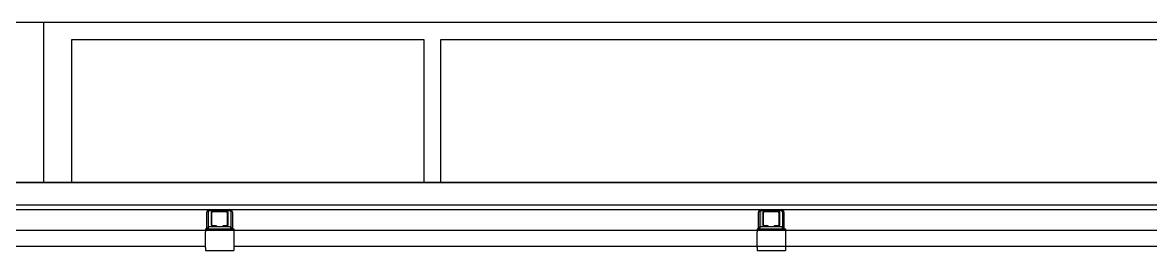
# Model space of a CAD drawing. Extents: x -1899985 to 1774885, y 556286 to 2175695.
# Drawn here: x -1084244 to -1082078, y 580100 to 580537 of the extents above; entities that cross this region are included whole.
import ezdxf

# ---------------------------------------------------------------- set-up
doc = ezdxf.new("R2010")
doc.units = 0
doc.header["$LTSCALE"] = 10
doc.header["$MEASUREMENT"] = 0
for name, color, linetype in [('20剖面图$0$A-LIN-V', 9, 'Continuous'), ('20剖面图$0$S-SB', 21, 'Continuous'), ('A-LIN-V', 9, 'Continuous')]:
    doc.layers.add(name, color=color, linetype=linetype)

# ---------------------------------------------------------------- blocks, each defined once
blk = doc.blocks.new('20剖面图$0$11')
at = {"layer": '20剖面图$0$A-LIN-V'}
h = blk.add_hatch(color=1, dxfattribs=at)
h.dxf.hatch_style = 1
h.paths.add_polyline_path([(1597280.5, -76162.3, -0.414214), (1597277.2, -76159.1), (1597277.2, -76135.2, -0.414214), (1597280.5, -76131.9), (1597274, -76131.9, 0.414214), (1597271.5, -76134.3), (1597271.5, -76164.3), (1597271.9, -76164), (1597271.9, -76162.3)])
h = blk.add_hatch(color=1, dxfattribs=at)
h.dxf.hatch_style = 1
h.paths.add_polyline_path([(1596258.9, -76166.7), (1596256.1, -76164), (1596256.1, -76166.7)])
h.paths.add_polyline_path([(1596212.7, -76166.7), (1596212.7, -76164), (1596209.9, -76166.7)])
h = blk.add_hatch(color=1, dxfattribs=at)
h.dxf.hatch_style = 1
h.paths.add_polyline_path([(1597318.1, -76166.7), (1597315.3, -76164), (1597315.3, -76166.7)])
h.paths.add_polyline_path([(1597271.9, -76166.7), (1597271.9, -76164), (1597269.1, -76166.7)])
at = {"layer": '20剖面图$0$A-LIN-V', "color": 1}
for p, q in [((1595896.1, -75770.7), (1595841.7, -75770.7)), ((1604014.2, -75770.7), (1595896.1, -75770.7)), ((1595896.1, -75770.7), (1595896.1, -76077.3)), ((1595950.4, -76077.3), (1595950.4, -75803.4)), ((1595950.4, -75803.4), (1596626.8, -75803.4)), ((1596626.8, -75803.4), (1596626.8, -76077.3)), ((1596659.4, -76077.3), (1596659.4, -75803.4)), ((1596659.4, -75803.4), (1598257.3, -75803.4)), ((1592562.4, -76077.3), (1605899.7, -76077.3)), ((1598840.1, -76077.3), (1592562.4, -76077.3)), ((1598840.1, -76120.8), (1592345, -76120.8)), ((1594075.6, -76129.5), (1605899.7, -76129.5)), ((1596214.8, -76129.5), (1596253.9, -76129.5)), ((1597274, -76129.5), (1597313.1, -76129.5)), ((1596209.9, -76166.7), (1596209.9, -76134.3)), ((1596212.3, -76134.3), (1596212.3, -76164.3)), ((1596221.3, -76131.9), (1596214.8, -76131.9)), ((1596218, -76135.2), (1596218, -76159.1)), ((1596219.7, -76159.1), (1596219.7, -76135.2)), ((1596247.4, -76131.9), (1596221.3, -76131.9)), ((1596221.3, -76133.5), (1596247.4, -76133.5)), ((1596253.9, -76131.9), (1596247.4, -76131.9)), ((1596249, -76135.2), (1596249, -76159.1)), ((1596250.7, -76159.1), (1596250.7, -76135.2)), ((1596256.4, -76164.2), (1596256.4, -76134.3)), ((1596258.8, -76134.3), (1596258.8, -76166.6)), ((1597269.1, -76166.7), (1597269.1, -76134.3)), ((1597271.5, -76134.3), (1597271.5, -76164.3)), ((1597280.5, -76131.9), (1597274, -76131.9)), ((1597277.2, -76135.2), (1597277.2, -76159.1)), ((1597278.9, -76159.1), (1597278.9, -76135.2)), ((1597306.6, -76131.9), (1597280.5, -76131.9)), ((1597280.5, -76133.5), (1597306.6, -76133.5)), ((1597313.1, -76131.9), (1597306.6, -76131.9)), ((1597308.2, -76135.2), (1597308.2, -76159.1)), ((1597309.9, -76159.1), (1597309.9, -76135.2)), ((1597315.6, -76164.2), (1597315.6, -76134.3)), ((1597318, -76134.3), (1597318, -76166.6)), ((1596207.2, -76169.9), (1594807.2, -76169.9)), ((1596378.3, -76169.9), (1595673.7, -76169.9)), ((1596207.2, -76166.7), (1596209.9, -76166.7)), ((1596207.2, -76166.7), (1596207.2, -76172.1)), ((1596207.2, -76202.6), (1596207.2, -76172.1)), ((1596212.7, -76164), (1596209.9, -76166.7)), ((1596209.9, -76166.7), (1596212.7, -76166.7)), ((1596212.7, -76162.3), (1596221.3, -76162.3)), ((1596212.7, -76166.7), (1596212.7, -76162.3)), ((1596212.7, -76166.7), (1596256.1, -76166.7)), ((1596228.4, -76160.7), (1596221.3, -76160.7)), ((1596221.3, -76162.3), (1596228.4, -76162.3)), ((1596228.4, -76162.3), (1596228.4, -76160.7)), ((1596228.4, -76162.3), (1596240.3, -76162.3)), ((1596247.4, -76160.7), (1596240.3, -76160.7)), ((1596240.3, -76160.7), (1596240.3, -76162.3)), ((1596240.3, -76162.3), (1596247.4, -76162.3)), ((1596247.4, -76162.3), (1596256.1, -76162.3)), ((1596256.1, -76166.7), (1596256.1, -76162.3)), ((1596258.9, -76166.7), (1596256.1, -76164)), ((1596256.1, -76166.7), (1596258.9, -76166.7)), ((1596258.9, -76166.7), (1596261.6, -76166.7)), ((1596261.6, -76166.7), (1596261.6, -76172.1)), ((1597266.4, -76169.9), (1596261.6, -76169.9)), ((1596261.6, -76172.1), (1596261.6, -76202.6)), ((1598008.8, -76169.9), (1596404.4, -76169.9)), ((1597266.4, -76166.7), (1597269.1, -76166.7)), ((1597266.4, -76166.7), (1597266.4, -76172.1)), ((1597266.4, -76202.6), (1597266.4, -76172.1)), ((1597271.9, -76164), (1597269.1, -76166.7)), ((1597269.1, -76166.7), (1597271.9, -76166.7)), ((1597271.9, -76162.3), (1597280.5, -76162.3)), ((1597271.9, -76166.7), (1597271.9, -76162.3)), ((1597271.9, -76166.7), (1597315.3, -76166.7)), ((1597287.6, -76160.7), (1597280.5, -76160.7)), ((1597280.5, -76162.3), (1597287.6, -76162.3)), ((1597287.6, -76162.3), (1597287.6, -76160.7)), ((1597287.6, -76162.3), (1597299.5, -76162.3)), ((1597306.6, -76160.7), (1597299.5, -76160.7)), ((1597299.5, -76160.7), (1597299.5, -76162.3)), ((1597299.5, -76162.3), (1597306.6, -76162.3)), ((1597306.6, -76162.3), (1597315.3, -76162.3)), ((1597315.3, -76166.7), (1597315.3, -76162.3)), ((1597318.1, -76166.7), (1597315.3, -76164)), ((1597315.3, -76166.7), (1597318.1, -76166.7)), ((1597318.1, -76166.7), (1597320.8, -76166.7)), ((1597320.8, -76166.7), (1597320.8, -76172.1)), ((1598697.7, -76169.9), (1597320.8, -76169.9)), ((1597320.8, -76172.1), (1597320.8, -76202.6)), ((1596207.2, -76200.4), (1594807.2, -76200.4)), ((1596207.2, -76202.6), (1596207.2, -76208)), ((1596207.2, -76208), (1596261.6, -76208)), ((1597266.4, -76200.4), (1596261.6, -76200.4)), ((1596261.6, -76202.6), (1596261.6, -76208)), ((1598539, -76200.4), (1596973.8, -76200.4)), ((1597266.4, -76202.6), (1597266.4, -76208)), ((1597266.4, -76208), (1597320.8, -76208)), ((1598697.7, -76200.4), (1597320.8, -76200.4)), ((1597320.8, -76202.6), (1597320.8, -76208))]:
    blk.add_line(p, q, dxfattribs=at)
for centre, radius, start, end in [((1596214.8, -76134.3), 4.89, 90, 180), ((1596253.9, -76134.3), 4.89, 360, 90), ((1597274, -76134.3), 4.89, 90, 180), ((1597313.1, -76134.3), 4.89, 0, 90), ((1596214.8, -76134.3), 2.45, 90, 180), ((1596221.3, -76135.2), 3.26, 90, 180), ((1596221.3, -76135.2), 1.63, 90, 180), ((1596247.4, -76135.2), 3.26, 360, 90), ((1596247.4, -76135.2), 1.63, 360, 90), ((1596253.9, -76134.3), 2.45, 0, 90), ((1597274, -76134.3), 2.45, 90, 180), ((1597280.5, -76135.2), 3.26, 90, 180), ((1597280.5, -76135.2), 1.63, 90, 180), ((1597306.6, -76135.2), 3.26, 0, 90), ((1597306.6, -76135.2), 1.63, 360, 90), ((1597313.1, -76134.3), 2.45, 0, 90), ((1596221.3, -76159.1), 3.26, 180, 270), ((1596221.3, -76159.1), 1.63, 180, 270), ((1596247.4, -76159.1), 1.63, 270, 360), ((1596247.4, -76159.1), 3.26, 270, 360), ((1597280.5, -76159.1), 3.26, 180, 270), ((1597280.5, -76159.1), 1.63, 180, 270), ((1597306.6, -76159.1), 1.63, 270, 360), ((1597306.6, -76159.1), 3.26, 270, 0)]:
    blk.add_arc(centre, radius, start, end, dxfattribs=at)
blk = doc.blocks.new('20剖面图$0$23423wer')
at = {"layer": '20剖面图$0$S-SB', "xscale": 0.735970624901321, "yscale": 0.735970624901321, "zscale": 0.735970624901321}
blk.add_blockref('20剖面图$0$11', (-2850596.9, 597906.1), dxfattribs=at)
blk = doc.blocks.new('20剖面图')
at = {"xscale": 1.35874988235309, "yscale": 1.35874988235309, "zscale": 1.35874988235309}
blk.add_blockref('20剖面图$0$23423wer', (1193148.1, -156096.8), dxfattribs=at)

msp = doc.modelspace()

# ---------------------------------------------------------------- block references
at = {"layer": 'A-LIN-V'}
msp.add_blockref('20剖面图', (0, 0), dxfattribs=at)

doc.saveas('drawing.dxf')
